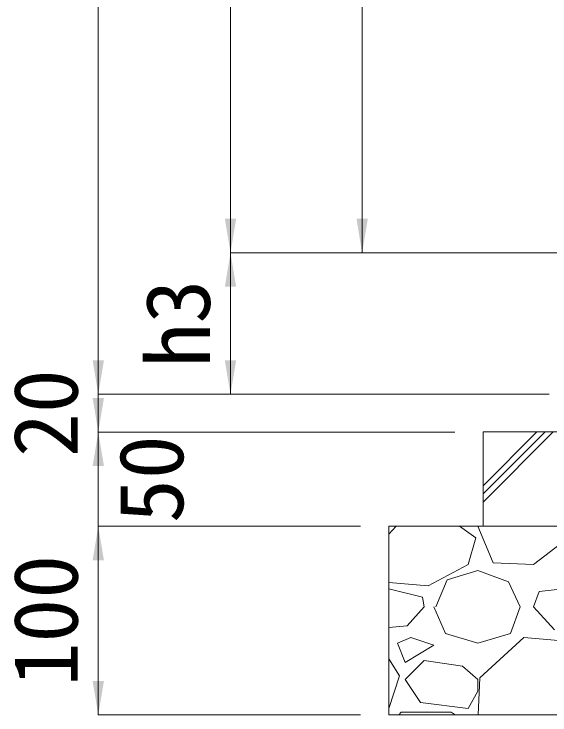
# Model space of a CAD drawing. Units: millimetres at full size. Extents: x 1009 to 10088, y 2190 to 8656.
# Drawn here: x 1712.7 to 1997, y 5564.4 to 5936 of the extents above; entities that cross this region are included whole.
import ezdxf
from ezdxf.enums import TextEntityAlignment as Align

# ---------------------------------------------------------------- set-up
doc = ezdxf.new("R2010")
doc.units = ezdxf.units.MM
doc.header["$LTSCALE"] = 10
for name, color, linetype, lineweight in [('(0-0)', 4, 'Continuous', 13), ('寸法線', 7, 'Continuous', 9), ('ﾊｯﾁﾝｸﾞ', 7, 'Continuous', 5)]:
    doc.layers.add(name, color=color, linetype=linetype, lineweight=lineweight)
doc.styles.add('ＭＳ ゴシック', font='')
doc.styles.get('ＭＳ ゴシック').set_extended_font_data('MS Gothic')

# ---------------------------------------------------------------- blocks, each defined once
blk = doc.blocks.new('filled_arrow')
at = {"color": 0, "linetype": 'Continuous', "lineweight": -2}
blk.add_solid([(7.5, 1.25), (0, 0), (7.5, -1.25)], dxfattribs=at)

msp = doc.modelspace()

# ---------------------------------------------------------------- hatches: boundary and pattern name
at = {"layer": 'ﾊｯﾁﾝｸﾞ'}
h = msp.add_hatch(dxfattribs=at)
h.set_pattern_fill('USER', color=256, style=0, pattern_type=2)
h.set_pattern_definition([(45, (130, -982.23), (-42.4264, 42.4264), []), (45, (134.35, -982.23), (-42.4264, 42.4264), []), (45, (138.7, -982.23), (-42.4264, 42.4264), [])])
h.paths.add_polyline_path([(2481.59, 5664.44), (2481.59, 5714.44), (1961.59, 5714.44), (1961.59, 5664.44)])

# ---------------------------------------------------------------- linework, layer by layer
at = {"layer": '(0-0)', "color": 2}
for p, q in [((2481.59, 5714.44), (1961.59, 5714.44)), ((1961.59, 5714.44), (1961.59, 5664.44)), ((1911.59, 5664.44), (2531.59, 5664.44)), ((1911.59, 5564.44), (1911.59, 5664.44)), ((2531.59, 5564.44), (1911.59, 5564.44))]:
    msp.add_line(p, q, dxfattribs=at)
at = {"layer": '寸法線'}
for p, q in [((1757.38, 5734.44), (1757.38, 6199.44)), ((1827.53, 5809.44), (1827.53, 6199.44)), ((1897.38, 5809.44), (1897.38, 6119.94)), ((1827.53, 5734.44), (1827.53, 5809.44)), ((1996.59, 5809.44), (1827.53, 5809.44)), ((1996.59, 5809.44), (1827.53, 5809.44)), ((2206.59, 5809.44), (1897.38, 5809.44)), ((1757.38, 5678.42), (1757.38, 5770.44)), ((1757.38, 5750.42), (1757.38, 5628.44)), ((1996.59, 5734.44), (1757.38, 5734.44)), ((1996.59, 5734.44), (1757.38, 5734.44)), ((1996.59, 5734.44), (1827.53, 5734.44)), ((1946.59, 5714.42), (1757.38, 5714.42)), ((1946.59, 5714.42), (1757.38, 5714.42)), ((1896.59, 5664.44), (1757.38, 5664.44)), ((1757.38, 5664.44), (1757.38, 5564.44)), ((1896.59, 5664.44), (1757.38, 5664.44)), ((1896.59, 5564.44), (1757.38, 5564.44))]:
    msp.add_line(p, q, dxfattribs=at)
at = {"layer": 'ﾊｯﾁﾝｸﾞ'}
for p, q in [((1911.59, 5660.19), (1915.42, 5664.44)), ((1948.98, 5664.44), (1957.78, 5658.35)), ((1958.8, 5664.44), (1958.8, 5664.44)), ((1958.8, 5664.44), (1966.93, 5645.14)), ((1988.26, 5644.12), (2010.62, 5661.39)), ((1957.78, 5658.35), (1953.72, 5644.12)), ((1953.72, 5644.12), (1932.38, 5632.95)), ((1966.93, 5645.14), (1988.26, 5644.12)), ((1942.54, 5635.99), (1958.8, 5641.07)), ((1958.8, 5641.07), (1975.06, 5634.98)), ((1932.38, 5632.95), (1911.59, 5634.61)), ((1936.45, 5621.77), (1942.54, 5635.99)), ((1975.06, 5634.98), (1981.15, 5621.77)), ((1929.34, 5626.85), (1911.59, 5631.29)), ((1988.26, 5621.77), (1991.31, 5629.9)), ((2010.62, 5631.93), (1991.31, 5629.9)), ((1930.35, 5621.77), (1929.34, 5626.85)), ((1930.35, 5621.77), (1921.21, 5611.61)), ((1935.43, 5621.77), (1941.53, 5607.55)), ((1976.07, 5607.55), (1981.15, 5621.77)), ((1999.44, 5609.58), (1988.26, 5621.77)), ((1921.21, 5611.61), (1911.59, 5610.77)), ((1941.53, 5607.55), (1958.8, 5602.47)), ((1958.8, 5602.47), (1976.07, 5607.55)), ((1923.24, 5605.51), (1916.13, 5602.47)), ((1935.43, 5601.45), (1923.24, 5605.51)), ((1983.18, 5605.51), (1959.82, 5584.18)), ((2007.57, 5603.48), (1983.18, 5605.51)), ((1916.13, 5602.47), (1920.19, 5592.31)), ((1920.19, 5592.31), (1935.43, 5601.45)), ((1917.14, 5585.19), (1911.59, 5594.28)), ((1930.35, 5593.32), (1920.19, 5583.16)), ((1950.67, 5590.27), (1930.35, 5593.32)), ((1958.8, 5583.16), (1950.67, 5590.27)), ((1911.59, 5567.84), (1917.14, 5585.19)), ((1959.82, 5584.18), (1958.88, 5564.44)), ((1920.19, 5583.16), (1928.32, 5570.97)), ((1958.8, 5577.07), (1958.8, 5583.16)), ((1953.72, 5567.92), (1958.8, 5577.07)), ((1928.32, 5570.97), (1953.72, 5567.92)), ((1916.86, 5564.44), (1918.16, 5565.89)), ((1918.16, 5565.89), (1944.58, 5565.89)), ((1944.58, 5565.89), (1946.67, 5564.44))]:
    msp.add_line(p, q, dxfattribs=at)

# ---------------------------------------------------------------- block references
at = {"layer": '寸法線', "xscale": 2.4, "yscale": 2.4}
for p, rotation in [((1827.53, 5809.44), 90), ((1897.38, 5809.44), 90), ((1827.53, 5809.44), 270), ((1757.38, 5734.44), 90), ((1757.38, 5734.44), 90), ((1827.53, 5734.44), 90), ((1757.38, 5714.42), 90), ((1757.38, 5714.42), 270), ((1757.38, 5664.44), 270), ((1757.38, 5664.44), 270), ((1757.38, 5564.44), 90)]:
    msp.add_blockref('filled_arrow', p, dxfattribs=dict(at, rotation=rotation))

# ---------------------------------------------------------------- texts
at = {"layer": '寸法線', "style": 'ＭＳ ゴシック'}
for s, p in [('h3', (1799.53, 5771.94)), ('20', (1729.38, 5724.43)), ('50', (1785.38, 5689.43)), ('100', (1729.38, 5614.44))]:
    msp.add_text(s, height=34.18, rotation=90, dxfattribs=at).set_placement(p, align=Align.MIDDLE_CENTER)

doc.saveas('drawing.dxf')
